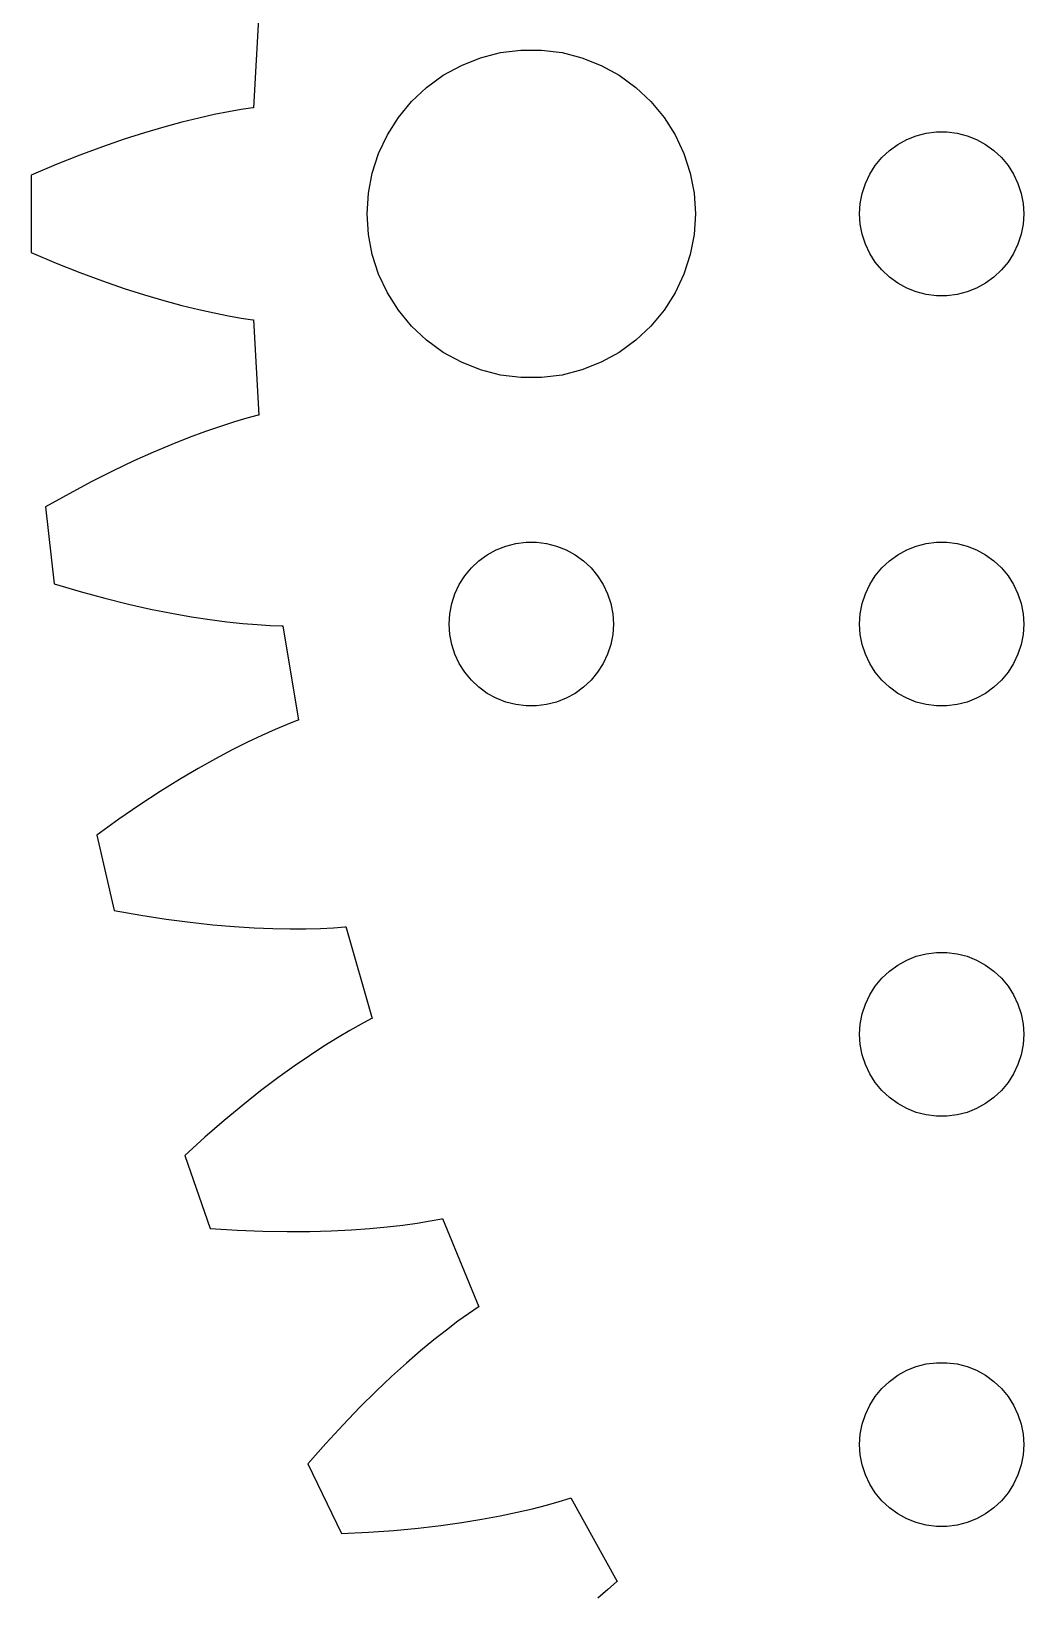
# Model space of a CAD drawing. Header units: metres. Extents: x -54 to 54, y -54 to 54.
# Drawn here: x -54.14 to -36, y -25.23 to 3.34 of the extents above; entities that cross this region are included whole.
import ezdxf

# ---------------------------------------------------------------- set-up
doc = ezdxf.new("R2010")
doc.units = ezdxf.units.M

msp = doc.modelspace()

# ---------------------------------------------------------------- linework, layer by layer
for p, q in [((-49.9756, 3.6812), (-50.0776, 1.93758)), ((-45.927, 2.85316), (-45.5621, 2.94685)), ((-45.5621, 2.94685), (-45.1884, 2.99408)), ((-45.1884, 2.99408), (-44.8116, 2.99408)), ((-44.8116, 2.99408), (-44.4379, 2.94685)), ((-44.4379, 2.94685), (-44.0729, 2.85316)), ((-46.6075, 2.53297), (-46.2773, 2.71448)), ((-46.2773, 2.71448), (-45.927, 2.85316)), ((-44.0729, 2.85316), (-43.7227, 2.71448)), ((-43.7227, 2.71448), (-43.3925, 2.53297)), ((-47.1869, 2.05363), (-46.9123, 2.31154)), ((-46.9123, 2.31154), (-46.6075, 2.53297)), ((-43.3925, 2.53297), (-43.0877, 2.31154)), ((-43.0877, 2.31154), (-42.8131, 2.05363)), ((-47.427, 1.76335), (-47.1869, 2.05363)), ((-42.8131, 2.05363), (-42.5729, 1.76335)), ((-51.0779, 1.74988), (-51.3844, 1.67439)), ((-50.7946, 1.81288), (-51.0779, 1.74988)), ((-50.5349, 1.86449), (-50.7946, 1.81288)), ((-50.2991, 1.90581), (-50.5349, 1.86449)), ((-50.0875, 1.93796), (-50.2991, 1.90581)), ((-50.0776, 1.93758), (-50.0875, 1.93796)), ((-47.6289, 1.44525), (-47.427, 1.76335)), ((-42.5729, 1.76335), (-42.3711, 1.44525)), ((-52.0651, 1.48166), (-52.4383, 1.36227)), ((-51.7136, 1.58534), (-52.0651, 1.48166)), ((-51.3844, 1.67439), (-51.7136, 1.58534)), ((-47.7893, 1.10437), (-47.6289, 1.44525)), ((-42.3711, 1.44525), (-42.2107, 1.10437)), ((-37.9635, 1.42657), (-37.7811, 1.47342)), ((-37.7811, 1.47342), (-37.5942, 1.49704)), ((-37.5942, 1.49704), (-37.4058, 1.49704)), ((-37.4058, 1.49704), (-37.2189, 1.47342)), ((-37.2189, 1.47342), (-37.0365, 1.42657)), ((-52.8327, 1.22618), (-53.2478, 1.07236)), ((-52.4383, 1.36227), (-52.8327, 1.22618)), ((-38.5934, 1.02681), (-38.4561, 1.15576)), ((-38.4561, 1.15576), (-38.3037, 1.26648)), ((-38.3037, 1.26648), (-38.1387, 1.35724)), ((-38.1387, 1.35724), (-37.9635, 1.42657)), ((-37.0365, 1.42657), (-36.8613, 1.35724)), ((-36.8613, 1.35724), (-36.6963, 1.26648)), ((-36.6963, 1.26648), (-36.5439, 1.15576)), ((-36.5439, 1.15576), (-36.4065, 1.02681)), ((-53.6829, 0.899765), (-54.1374, 0.707458)), ((-53.2478, 1.07236), (-53.6829, 0.899765)), ((-47.9057, 0.746063), (-47.7893, 1.10437)), ((-42.2107, 1.10437), (-42.0942, 0.746063)), ((-38.8145, 0.722626), (-38.7135, 0.881668)), ((-38.7135, 0.881668), (-38.5934, 1.02681)), ((-36.4065, 1.02681), (-36.2865, 0.881668)), ((-36.2865, 0.881668), (-36.1855, 0.722626)), ((-54.1374, 0.707458), (-54.1374, -0.707458)), ((-47.9763, 0.375992), (-47.9057, 0.746063)), ((-42.0942, 0.746063), (-42.0237, 0.375992)), ((-38.8947, 0.552185), (-38.8145, 0.722626)), ((-36.1855, 0.722626), (-36.1053, 0.552185)), ((-48, 0), (-47.9763, 0.375992)), ((-42.0237, 0.375992), (-42, 0)), ((-38.9882, 0.187988), (-38.9529, 0.373032)), ((-38.9529, 0.373032), (-38.8947, 0.552185)), ((-36.1053, 0.552185), (-36.0471, 0.373032)), ((-36.0471, 0.373032), (-36.0118, 0.187988)), ((-47.9763, -0.375992), (-48, 0)), ((-42, 0), (-42.0237, -0.375992)), ((-39, 0), (-38.9882, 0.187988)), ((-38.9882, -0.187988), (-39, 0)), ((-36.0118, 0.187988), (-36, 0)), ((-36, 0), (-36.0118, -0.187988)), ((-38.9529, -0.373032), (-38.9882, -0.187988)), ((-36.0118, -0.187988), (-36.0471, -0.373032)), ((-47.9057, -0.746063), (-47.9763, -0.375992)), ((-42.0237, -0.375992), (-42.0942, -0.746063)), ((-38.8947, -0.552185), (-38.9529, -0.373032)), ((-38.8145, -0.722626), (-38.8947, -0.552185)), ((-36.1053, -0.552185), (-36.1855, -0.722626)), ((-36.0471, -0.373032), (-36.1053, -0.552185)), ((-54.1374, -0.707458), (-53.6829, -0.899765)), ((-47.7893, -1.10437), (-47.9057, -0.746063)), ((-42.0942, -0.746063), (-42.2107, -1.10437)), ((-38.7135, -0.881668), (-38.8145, -0.722626)), ((-36.1855, -0.722626), (-36.2865, -0.881668)), ((-53.6829, -0.899765), (-53.2478, -1.07236)), ((-53.2478, -1.07236), (-52.8327, -1.22618)), ((-47.6289, -1.44525), (-47.7893, -1.10437)), ((-42.2107, -1.10437), (-42.3711, -1.44525)), ((-38.5934, -1.02681), (-38.7135, -0.881668)), ((-38.4561, -1.15576), (-38.5934, -1.02681)), ((-36.4065, -1.02681), (-36.5439, -1.15576)), ((-36.2865, -0.881668), (-36.4065, -1.02681)), ((-52.8327, -1.22618), (-52.4383, -1.36227)), ((-52.4383, -1.36227), (-52.0651, -1.48166)), ((-38.3037, -1.26648), (-38.4561, -1.15576)), ((-38.1387, -1.35724), (-38.3037, -1.26648)), ((-37.9635, -1.42657), (-38.1387, -1.35724)), ((-37.7811, -1.47342), (-37.9635, -1.42657)), ((-37.0365, -1.42657), (-37.2189, -1.47342)), ((-36.8613, -1.35724), (-37.0365, -1.42657)), ((-36.6963, -1.26648), (-36.8613, -1.35724)), ((-36.5439, -1.15576), (-36.6963, -1.26648)), ((-52.0651, -1.48166), (-51.7136, -1.58534)), ((-51.7136, -1.58534), (-51.3844, -1.67439)), ((-51.3844, -1.67439), (-51.0779, -1.74988)), ((-47.427, -1.76335), (-47.6289, -1.44525)), ((-42.3711, -1.44525), (-42.5729, -1.76335)), ((-37.5942, -1.49704), (-37.7811, -1.47342)), ((-37.4058, -1.49704), (-37.5942, -1.49704)), ((-37.2189, -1.47342), (-37.4058, -1.49704)), ((-51.0779, -1.74988), (-50.7946, -1.81288)), ((-50.7946, -1.81288), (-50.5349, -1.86449)), ((-50.5349, -1.86449), (-50.2991, -1.90581)), ((-50.2991, -1.90581), (-50.0875, -1.93796)), ((-50.0875, -1.93796), (-50.0735, -1.93741)), ((-50.0735, -1.93741), (-49.9797, -3.6815)), ((-47.1869, -2.05363), (-47.427, -1.76335)), ((-42.5729, -1.76335), (-42.8131, -2.05363)), ((-46.9123, -2.31154), (-47.1869, -2.05363)), ((-42.8131, -2.05363), (-43.0877, -2.31154)), ((-46.6075, -2.53297), (-46.9123, -2.31154)), ((-46.2773, -2.71448), (-46.6075, -2.53297)), ((-43.3925, -2.53297), (-43.7227, -2.71448)), ((-43.0877, -2.31154), (-43.3925, -2.53297)), ((-45.927, -2.85316), (-46.2773, -2.71448)), ((-45.5621, -2.94685), (-45.927, -2.85316)), ((-44.0729, -2.85316), (-44.4379, -2.94685)), ((-43.7227, -2.71448), (-44.0729, -2.85316)), ((-45.1884, -2.99408), (-45.5621, -2.94685)), ((-44.8116, -2.99408), (-45.1884, -2.99408)), ((-44.4379, -2.94685), (-44.8116, -2.99408)), ((-49.9895, -3.68224), (-50.1962, -3.73788)), ((-49.9797, -3.6815), (-49.9895, -3.68224)), ((-50.9527, -3.98003), (-51.2488, -4.08936)), ((-50.6782, -3.88571), (-50.9527, -3.98003)), ((-50.4259, -3.80534), (-50.6782, -3.88571)), ((-50.1962, -3.73788), (-50.4259, -3.80534)), ((-51.5659, -4.21471), (-51.9036, -4.35709)), ((-51.2488, -4.08936), (-51.5659, -4.21471)), ((-52.2611, -4.51752), (-52.6378, -4.69691)), ((-51.9036, -4.35709), (-52.2611, -4.51752)), ((-52.6378, -4.69691), (-53.0331, -4.89624)), ((-53.4461, -5.11647), (-53.8762, -5.35844)), ((-53.0331, -4.89624), (-53.4461, -5.11647)), ((-53.8762, -5.35844), (-53.7177, -6.76447)), ((-45.9561, -6.34422), (-45.8037, -6.23351)), ((-45.8037, -6.23351), (-45.6387, -6.14275)), ((-45.6387, -6.14275), (-45.4635, -6.07341)), ((-45.4635, -6.07341), (-45.2811, -6.02657)), ((-45.2811, -6.02657), (-45.0942, -6.00294)), ((-45.0942, -6.00294), (-44.9058, -6.00294)), ((-44.9058, -6.00294), (-44.7189, -6.02657)), ((-44.7189, -6.02657), (-44.5365, -6.07341)), ((-44.5365, -6.07341), (-44.3613, -6.14275)), ((-44.3613, -6.14275), (-44.1963, -6.23351)), ((-44.1963, -6.23351), (-44.0439, -6.34422)), ((-38.4561, -6.34422), (-38.3037, -6.23351)), ((-38.3037, -6.23351), (-38.1387, -6.14275)), ((-38.1387, -6.14275), (-37.9635, -6.07341)), ((-37.9635, -6.07341), (-37.7811, -6.02657)), ((-37.7811, -6.02657), (-37.5942, -6.00294)), ((-37.5942, -6.00294), (-37.4058, -6.00294)), ((-37.4058, -6.00294), (-37.2189, -6.02657)), ((-37.2189, -6.02657), (-37.0365, -6.07341)), ((-37.0365, -6.07341), (-36.8613, -6.14275)), ((-36.8613, -6.14275), (-36.6963, -6.23351)), ((-36.6963, -6.23351), (-36.5439, -6.34422)), ((-46.2135, -6.61832), (-46.0934, -6.47318)), ((-46.0934, -6.47318), (-45.9561, -6.34422)), ((-44.0439, -6.34422), (-43.9065, -6.47318)), ((-43.9065, -6.47318), (-43.7865, -6.61832)), ((-38.7135, -6.61832), (-38.5934, -6.47318)), ((-38.5934, -6.47318), (-38.4561, -6.34422)), ((-36.5439, -6.34422), (-36.4065, -6.47318)), ((-36.4065, -6.47318), (-36.2865, -6.61832)), ((-53.7177, -6.76447), (-53.2446, -6.90468)), ((-46.3947, -6.9478), (-46.3145, -6.77736)), ((-46.3145, -6.77736), (-46.2135, -6.61832)), ((-43.7865, -6.61832), (-43.6855, -6.77736)), ((-43.6855, -6.77736), (-43.6053, -6.9478)), ((-38.8947, -6.9478), (-38.8145, -6.77736)), ((-38.8145, -6.77736), (-38.7135, -6.61832)), ((-36.2865, -6.61832), (-36.1855, -6.77736)), ((-36.1855, -6.77736), (-36.1053, -6.9478)), ((-53.2446, -6.90468), (-52.7929, -7.02747)), ((-52.7929, -7.02747), (-52.3632, -7.13385)), ((-52.3632, -7.13385), (-51.9561, -7.22493)), ((-46.4882, -7.312), (-46.4529, -7.12695)), ((-46.4529, -7.12695), (-46.3947, -6.9478)), ((-43.6053, -6.9478), (-43.5471, -7.12695)), ((-43.5471, -7.12695), (-43.5118, -7.312)), ((-38.9882, -7.312), (-38.9529, -7.12695)), ((-38.9529, -7.12695), (-38.8947, -6.9478)), ((-36.1053, -6.9478), (-36.0471, -7.12695)), ((-36.0471, -7.12695), (-36.0118, -7.312)), ((-51.9561, -7.22493), (-51.5718, -7.30177)), ((-51.5718, -7.30177), (-51.2109, -7.36545)), ((-51.2109, -7.36545), (-50.8738, -7.41708)), ((-50.8738, -7.41708), (-50.5608, -7.45778)), ((-46.5, -7.5), (-46.4882, -7.312)), ((-43.5118, -7.312), (-43.5, -7.5)), ((-39, -7.5), (-38.9882, -7.312)), ((-36.0118, -7.312), (-36, -7.5)), ((-50.5608, -7.45778), (-50.2723, -7.48868)), ((-50.2723, -7.48868), (-50.0084, -7.51086)), ((-50.0084, -7.51086), (-49.7694, -7.52553)), ((-49.7694, -7.52553), (-49.5556, -7.53378)), ((-49.5556, -7.53378), (-49.5417, -7.53168)), ((-49.5417, -7.53168), (-49.2532, -9.25433)), ((-46.4882, -7.68799), (-46.5, -7.5)), ((-46.4529, -7.87303), (-46.4882, -7.68799)), ((-43.5118, -7.68799), (-43.5471, -7.87303)), ((-43.5, -7.5), (-43.5118, -7.68799)), ((-38.9882, -7.68799), (-39, -7.5)), ((-38.9529, -7.87303), (-38.9882, -7.68799)), ((-36.0118, -7.68799), (-36.0471, -7.87303)), ((-36, -7.5), (-36.0118, -7.68799)), ((-46.3947, -8.05219), (-46.4529, -7.87303)), ((-43.5471, -7.87303), (-43.6053, -8.05219)), ((-38.8947, -8.05219), (-38.9529, -7.87303)), ((-36.0471, -7.87303), (-36.1053, -8.05219)), ((-46.3145, -8.22263), (-46.3947, -8.05219)), ((-46.2135, -8.38167), (-46.3145, -8.22263)), ((-43.6855, -8.22263), (-43.7865, -8.38167)), ((-43.6053, -8.05219), (-43.6855, -8.22263)), ((-38.8145, -8.22263), (-38.8947, -8.05219)), ((-38.7135, -8.38167), (-38.8145, -8.22263)), ((-36.1855, -8.22263), (-36.2865, -8.38167)), ((-36.1053, -8.05219), (-36.1855, -8.22263)), ((-46.0934, -8.52681), (-46.2135, -8.38167)), ((-45.9561, -8.65576), (-46.0934, -8.52681)), ((-43.9065, -8.52681), (-44.0439, -8.65576)), ((-43.7865, -8.38167), (-43.9065, -8.52681)), ((-38.5934, -8.52681), (-38.7135, -8.38167)), ((-38.4561, -8.65576), (-38.5934, -8.52681)), ((-36.4065, -8.52681), (-36.5439, -8.65576)), ((-36.2865, -8.38167), (-36.4065, -8.52681)), ((-45.8037, -8.76648), (-45.9561, -8.65576)), ((-45.6387, -8.85724), (-45.8037, -8.76648)), ((-44.1963, -8.76648), (-44.3613, -8.85724)), ((-44.0439, -8.65576), (-44.1963, -8.76648)), ((-38.3037, -8.76648), (-38.4561, -8.65576)), ((-38.1387, -8.85724), (-38.3037, -8.76648)), ((-36.6963, -8.76648), (-36.8613, -8.85724)), ((-36.5439, -8.65576), (-36.6963, -8.76648)), ((-45.4635, -8.92657), (-45.6387, -8.85724)), ((-45.2811, -8.97342), (-45.4635, -8.92657)), ((-45.0942, -8.99704), (-45.2811, -8.97342)), ((-44.9058, -8.99704), (-45.0942, -8.99704)), ((-44.7189, -8.97342), (-44.9058, -8.99704)), ((-44.5365, -8.92657), (-44.7189, -8.97342)), ((-44.3613, -8.85724), (-44.5365, -8.92657)), ((-37.9635, -8.92657), (-38.1387, -8.85724)), ((-37.7811, -8.97342), (-37.9635, -8.92657)), ((-37.5942, -8.99704), (-37.7811, -8.97342)), ((-37.4058, -8.99704), (-37.5942, -8.99704)), ((-37.2189, -8.97342), (-37.4058, -8.99704)), ((-37.0365, -8.92657), (-37.2189, -8.97342)), ((-36.8613, -8.85724), (-37.0365, -8.92657)), ((-49.4621, -9.33456), (-49.6828, -9.42732)), ((-49.2629, -9.25615), (-49.4621, -9.33456)), ((-49.2532, -9.25433), (-49.2629, -9.25615)), ((-50.1867, -9.6599), (-50.4687, -9.80168)), ((-49.9245, -9.53543), (-50.1867, -9.6599)), ((-49.6828, -9.42732), (-49.9245, -9.53543)), ((-50.7698, -9.96176), (-51.0894, -10.1411)), ((-50.4687, -9.80168), (-50.7698, -9.96176)), ((-51.0894, -10.1411), (-51.4267, -10.3405)), ((-51.7809, -10.5609), (-52.1514, -10.8033)), ((-51.4267, -10.3405), (-51.7809, -10.5609)), ((-52.1514, -10.8033), (-52.5372, -11.0684)), ((-52.5372, -11.0684), (-52.9374, -11.357)), ((-52.9374, -11.357), (-52.6226, -12.7364)), ((-52.6226, -12.7364), (-52.1367, -12.8228)), ((-52.1367, -12.8228), (-51.6741, -12.8942)), ((-51.6741, -12.8942), (-51.2352, -12.9518)), ((-51.2352, -12.9518), (-50.8204, -12.9967)), ((-50.8204, -12.9967), (-50.43, -13.0301)), ((-50.43, -13.0301), (-50.0643, -13.0529)), ((-50.0643, -13.0529), (-49.7235, -13.0665)), ((-49.7235, -13.0665), (-49.4079, -13.0719)), ((-49.4079, -13.0719), (-49.1177, -13.0703)), ((-49.1177, -13.0703), (-48.853, -13.0628)), ((-48.853, -13.0628), (-48.6139, -13.0506)), ((-48.6139, -13.0506), (-48.4005, -13.0349)), ((-48.4005, -13.0349), (-48.3869, -13.0312)), ((-48.3869, -13.0312), (-47.9074, -14.7107)), ((-38.3037, -13.7335), (-38.1387, -13.6427)), ((-38.1387, -13.6427), (-37.9635, -13.5734)), ((-37.9635, -13.5734), (-37.7811, -13.5266)), ((-37.7811, -13.5266), (-37.5942, -13.5029)), ((-37.5942, -13.5029), (-37.4058, -13.5029)), ((-37.4058, -13.5029), (-37.2189, -13.5266)), ((-37.2189, -13.5266), (-37.0365, -13.5734)), ((-37.0365, -13.5734), (-36.8613, -13.6427)), ((-36.8613, -13.6427), (-36.6963, -13.7335)), ((-38.7135, -14.1183), (-38.5934, -13.9732)), ((-38.5934, -13.9732), (-38.4561, -13.8442)), ((-38.4561, -13.8442), (-38.3037, -13.7335)), ((-36.6963, -13.7335), (-36.5439, -13.8442)), ((-36.5439, -13.8442), (-36.4065, -13.9732)), ((-36.4065, -13.9732), (-36.2865, -14.1183)), ((-38.8947, -14.4478), (-38.8145, -14.2774)), ((-38.8145, -14.2774), (-38.7135, -14.1183)), ((-36.2865, -14.1183), (-36.1855, -14.2774)), ((-36.1855, -14.2774), (-36.1053, -14.4478)), ((-38.9529, -14.627), (-38.8947, -14.4478)), ((-36.1053, -14.4478), (-36.0471, -14.627)), ((-48.1059, -14.8139), (-48.3148, -14.9308)), ((-47.9168, -14.7136), (-48.1059, -14.8139)), ((-47.9074, -14.7107), (-47.9168, -14.7136)), ((-39, -15), (-38.9882, -14.812)), ((-38.9882, -14.812), (-38.9529, -14.627)), ((-36.0471, -14.627), (-36.0118, -14.812)), ((-36.0118, -14.812), (-36, -15)), ((-48.543, -15.0652), (-48.7896, -15.2183)), ((-48.3148, -14.9308), (-48.543, -15.0652)), ((-38.9882, -15.188), (-39, -15)), ((-36, -15), (-36.0118, -15.188)), ((-49.0539, -15.3908), (-49.3352, -15.5835)), ((-48.7896, -15.2183), (-49.0539, -15.3908)), ((-38.9529, -15.373), (-38.9882, -15.188)), ((-38.8947, -15.5522), (-38.9529, -15.373)), ((-36.0471, -15.373), (-36.1053, -15.5522)), ((-36.0118, -15.188), (-36.0471, -15.373)), ((-49.3352, -15.5835), (-49.6327, -15.7975)), ((-38.8145, -15.7226), (-38.8947, -15.5522)), ((-36.1053, -15.5522), (-36.1855, -15.7226)), ((-49.6327, -15.7975), (-49.9456, -16.0334)), ((-38.7135, -15.8817), (-38.8145, -15.7226)), ((-38.5934, -16.0268), (-38.7135, -15.8817)), ((-36.2865, -15.8817), (-36.4065, -16.0268)), ((-36.1855, -15.7226), (-36.2865, -15.8817)), ((-49.9456, -16.0334), (-50.2729, -16.2922)), ((-38.4561, -16.1558), (-38.5934, -16.0268)), ((-38.3037, -16.2665), (-38.4561, -16.1558)), ((-38.1387, -16.3572), (-38.3037, -16.2665)), ((-36.6963, -16.2665), (-36.8613, -16.3572)), ((-36.5439, -16.1558), (-36.6963, -16.2665)), ((-36.4065, -16.0268), (-36.5439, -16.1558)), ((-50.2729, -16.2922), (-50.6139, -16.5744)), ((-37.9635, -16.4266), (-38.1387, -16.3572)), ((-37.7811, -16.4734), (-37.9635, -16.4266)), ((-37.5942, -16.497), (-37.7811, -16.4734)), ((-37.4058, -16.497), (-37.5942, -16.497)), ((-37.2189, -16.4734), (-37.4058, -16.497)), ((-37.0365, -16.4266), (-37.2189, -16.4734)), ((-36.8613, -16.3572), (-37.0365, -16.4266)), ((-50.6139, -16.5744), (-50.9676, -16.8811)), ((-50.9676, -16.8811), (-51.333, -17.2127)), ((-51.333, -17.2127), (-50.8657, -18.5482)), ((-50.8657, -18.5482), (-50.3732, -18.5796)), ((-48.288, -18.5763), (-47.9479, -18.5516)), ((-47.9479, -18.5516), (-47.6337, -18.5217)), ((-47.6337, -18.5217), (-47.3455, -18.4875)), ((-47.3455, -18.4875), (-47.0833, -18.4505)), ((-47.0833, -18.4505), (-46.847, -18.4116)), ((-46.847, -18.4116), (-46.6367, -18.3721)), ((-46.6367, -18.3721), (-46.6236, -18.3669)), ((-46.6236, -18.3669), (-45.9591, -19.9822)), ((-50.3732, -18.5796), (-49.9055, -18.5988)), ((-49.9055, -18.5988), (-49.463, -18.6069)), ((-49.463, -18.6069), (-49.0457, -18.6051)), ((-49.0457, -18.6051), (-48.654, -18.5945)), ((-48.654, -18.5945), (-48.288, -18.5763)), ((-45.9681, -19.9861), (-46.1448, -20.1069)), ((-45.9591, -19.9822), (-45.9681, -19.9861)), ((-46.3393, -20.2464), (-46.551, -20.4056)), ((-46.1448, -20.1069), (-46.3393, -20.2464)), ((-46.551, -20.4056), (-46.7789, -20.5853)), ((-47.0222, -20.7863), (-47.2802, -21.0093)), ((-46.7789, -20.5853), (-47.0222, -20.7863)), ((-47.2802, -21.0093), (-47.5519, -21.2552)), ((-38.1387, -21.1427), (-37.9635, -21.0734)), ((-37.9635, -21.0734), (-37.7811, -21.0266)), ((-37.7811, -21.0266), (-37.5942, -21.003)), ((-37.5942, -21.003), (-37.4058, -21.003)), ((-37.4058, -21.003), (-37.2189, -21.0266)), ((-37.2189, -21.0266), (-37.0365, -21.0734)), ((-37.0365, -21.0734), (-36.8613, -21.1427)), ((-47.5519, -21.2552), (-47.8363, -21.5247)), ((-38.5934, -21.4732), (-38.4561, -21.3442)), ((-38.4561, -21.3442), (-38.3037, -21.2335)), ((-38.3037, -21.2335), (-38.1387, -21.1427)), ((-36.8613, -21.1427), (-36.6963, -21.2335)), ((-36.6963, -21.2335), (-36.5439, -21.3442)), ((-36.5439, -21.3442), (-36.4065, -21.4732)), ((-47.8363, -21.5247), (-48.1327, -21.8185)), ((-38.8145, -21.7774), (-38.7135, -21.6183)), ((-38.7135, -21.6183), (-38.5934, -21.4732)), ((-36.4065, -21.4732), (-36.2865, -21.6183)), ((-36.2865, -21.6183), (-36.1855, -21.7774)), ((-48.1327, -21.8185), (-48.4399, -22.1372)), ((-38.9529, -22.127), (-38.8947, -21.9478)), ((-38.8947, -21.9478), (-38.8145, -21.7774)), ((-36.1855, -21.7774), (-36.1053, -21.9478)), ((-36.1053, -21.9478), (-36.0471, -22.127)), ((-48.4399, -22.1372), (-48.757, -22.4815)), ((-38.9882, -22.312), (-38.9529, -22.127)), ((-36.0471, -22.127), (-36.0118, -22.312)), ((-48.757, -22.4815), (-49.083, -22.8519)), ((-39, -22.5), (-38.9882, -22.312)), ((-38.9882, -22.688), (-39, -22.5)), ((-36.0118, -22.312), (-36, -22.5)), ((-36, -22.5), (-36.0118, -22.688)), ((-49.083, -22.8519), (-48.4691, -24.1267)), ((-38.9529, -22.873), (-38.9882, -22.688)), ((-36.0118, -22.688), (-36.0471, -22.873)), ((-38.8947, -23.0522), (-38.9529, -22.873)), ((-38.8145, -23.2226), (-38.8947, -23.0522)), ((-36.1053, -23.0522), (-36.1855, -23.2226)), ((-36.0471, -22.873), (-36.1053, -23.0522)), ((-38.7135, -23.3817), (-38.8145, -23.2226)), ((-38.5934, -23.5268), (-38.7135, -23.3817)), ((-36.2865, -23.3817), (-36.4065, -23.5268)), ((-36.1855, -23.2226), (-36.2865, -23.3817)), ((-45.2604, -23.7385), (-44.9778, -23.6723)), ((-44.9778, -23.6723), (-44.7214, -23.6061)), ((-44.7214, -23.6061), (-44.491, -23.541)), ((-44.491, -23.541), (-44.2864, -23.4782)), ((-44.2864, -23.4782), (-44.274, -23.4716)), ((-44.274, -23.4716), (-43.4328, -25.0023)), ((-38.4561, -23.6558), (-38.5934, -23.5268)), ((-38.3037, -23.7665), (-38.4561, -23.6558)), ((-36.5439, -23.6558), (-36.6963, -23.7665)), ((-36.4065, -23.5268), (-36.5439, -23.6558)), ((-47.0686, -24.028), (-46.6542, -23.9795)), ((-46.6542, -23.9795), (-46.2661, -23.9251)), ((-46.2661, -23.9251), (-45.9045, -23.866)), ((-45.9045, -23.866), (-45.5693, -23.8034)), ((-45.5693, -23.8034), (-45.2604, -23.7385)), ((-38.1387, -23.8572), (-38.3037, -23.7665)), ((-37.9635, -23.9266), (-38.1387, -23.8572)), ((-37.7811, -23.9734), (-37.9635, -23.9266)), ((-37.5942, -23.997), (-37.7811, -23.9734)), ((-37.2189, -23.9734), (-37.4058, -23.997)), ((-37.0365, -23.9266), (-37.2189, -23.9734)), ((-36.8613, -23.8572), (-37.0365, -23.9266)), ((-36.6963, -23.7665), (-36.8613, -23.8572)), ((-48.4691, -24.1267), (-47.9762, -24.1028)), ((-47.9762, -24.1028), (-47.5093, -24.0695)), ((-47.5093, -24.0695), (-47.0686, -24.028)), ((-37.4058, -23.997), (-37.5942, -23.997)), ((-43.4414, -25.0072), (-43.6034, -25.147)), ((-43.4328, -25.0023), (-43.4414, -25.0072)), ((-43.6034, -25.147), (-43.7811, -25.3075))]:
    msp.add_line(p, q)

doc.saveas('drawing.dxf')
